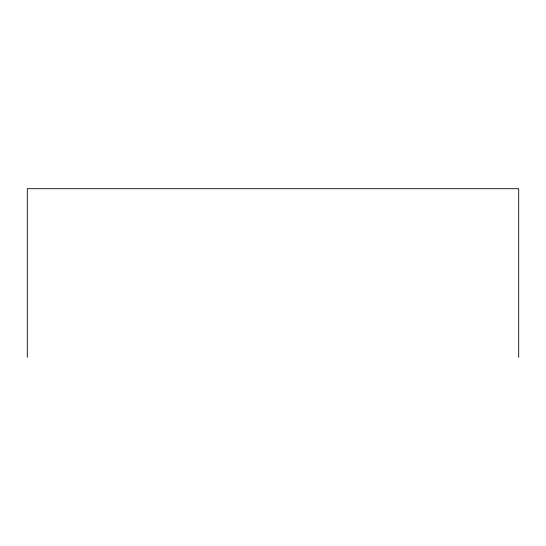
<?xml version="1.0" encoding="UTF-8"?>
<svg xmlns="http://www.w3.org/2000/svg" width="546" height="546" viewBox="0 0 546 546"><rect width="100%" height="100%" fill="white"/><g stroke="black" fill="none" stroke-linecap="round" stroke-linejoin="round"><path stroke-width="0.82" d="M518.7 357.302L518.7 188.698L27.3 188.698L27.3 357.302"/></g></svg>
